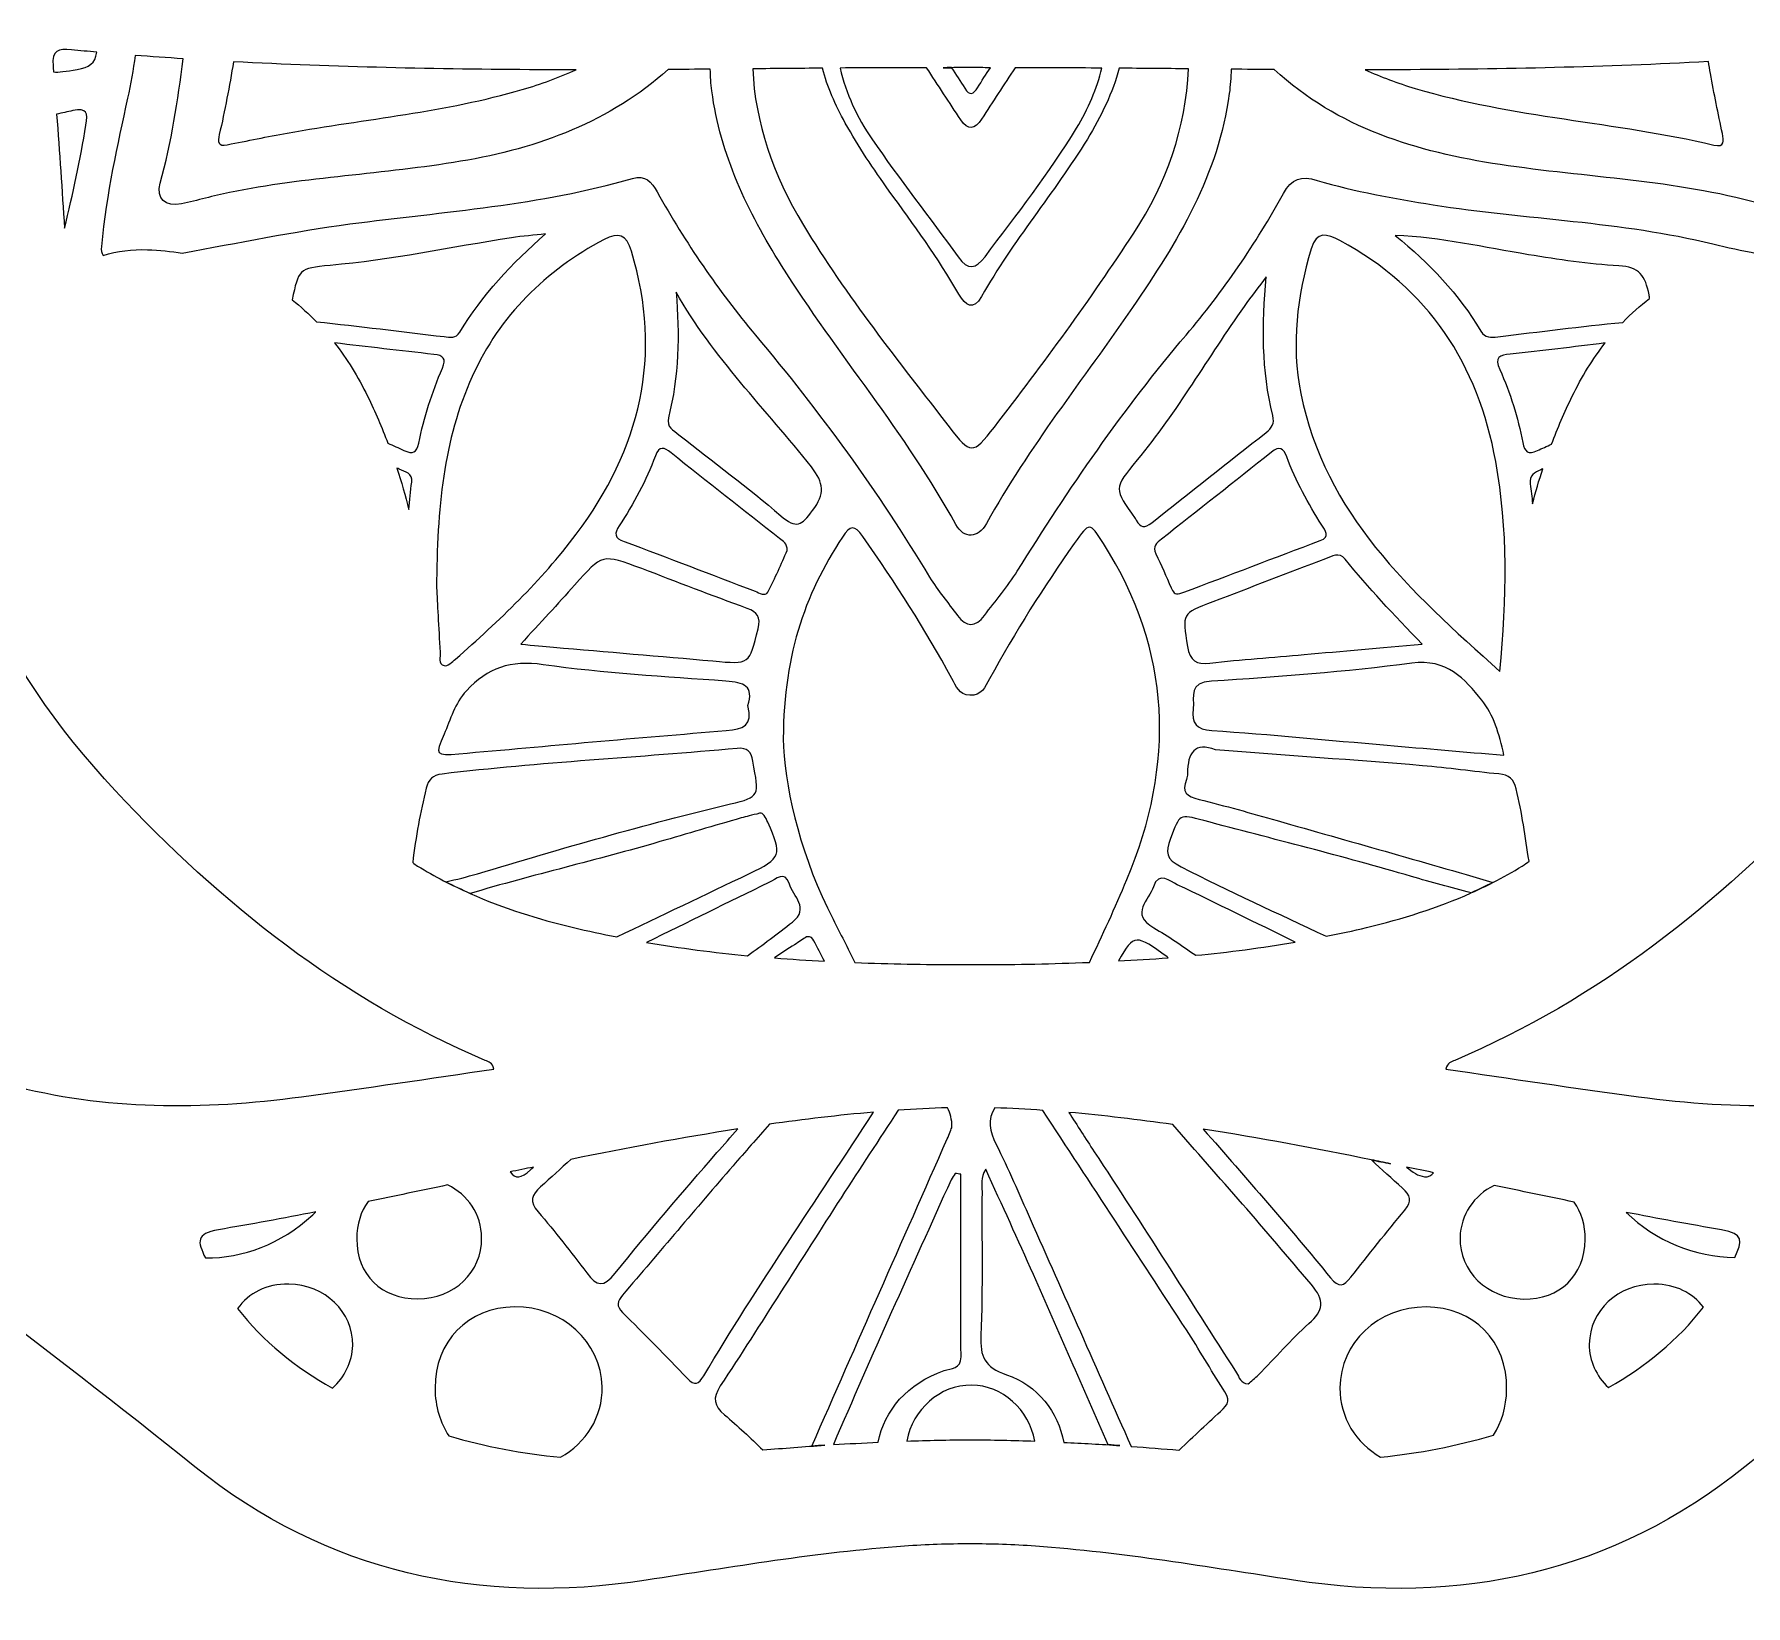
# Model space of a CAD drawing. Extents: x 86 to 1914, y -1775 to -226.
# Drawn here: x 807.1 to 1159.9, y -1775.2 to -1451.1 of the extents above; entities that cross this region are included whole.
import ezdxf

# ---------------------------------------------------------------- set-up
doc = ezdxf.new("R2010")
doc.units = 0
doc.header["$MEASUREMENT"] = 0
doc.layers.add('Layer 1', color=7, linetype='Continuous')

# ---------------------------------------------------------------- blocks, each defined once
blk = doc.blocks.new('block 3')
at = {"layer": 'Layer 1', "lineweight": 0}
for points, knots in [([(1909.17, -702.32), (1893.53, -708.4), (1878.2, -715.47), (1862.07, -720.2), (1823.68, -731.4), (1784.54, -739.2), (1744.98, -744.84), (1694.01, -752.11), (1642.77, -754.79), (1591.31, -753.43), (1567.38, -752.78), (1543.5, -751.06), (1519.7, -748.57), (1518.95, -748.5), (1518.23, -748.27), (1516.47, -747.89), (1521.31, -745.56), (1525.28, -743.84), (1529.07, -741.79), (1559.4, -725.46), (1587.96, -706.29), (1616.7, -687.4), (1637.98, -673.37), (1658.69, -658.5), (1678.04, -641.89), (1702.57, -620.8), (1726.08, -598.68), (1745.34, -572.43), (1771.85, -536.26), (1794.13, -497.98), (1805.01, -453.96), (1810.58, -431.4), (1812.48, -408.61), (1807.15, -385.71), (1799.99, -355.07), (1781.2, -333.42), (1754.39, -318.07), (1735.77, -307.39), (1715.33, -301.57), (1694.83, -296.02), (1639.25, -281.02), (1582.52, -273.01), (1525.26, -268.1), (1466.95, -263.11), (1408.48, -261.26), (1350.06, -258.65), (1310.62, -256.91), (1271.23, -254.46), (1231.92, -250.93), (1187.04, -246.9), (1142.64, -240.01), (1098.76, -229.77), (1097.38, -229.46), (1095.97, -229.28), (1094.55, -229.02), (1078.62, -226.14), (1069.68, -233.52), (1069.82, -249.66), (1069.91, -262.09), (1074.97, -273.1), (1080.67, -283.74), (1093.27, -307.24), (1112.11, -324.9), (1133.84, -339.73), (1161.19, -358.37), (1191.36, -371.14), (1222.31, -382.25), (1258.9, -395.4), (1296.14, -406.22), (1334.58, -412.44), (1357.87, -416.21), (1381.45, -418.28), (1404.53, -423.39), (1415.7, -425.87), (1426.68, -428.9), (1436.75, -434.56), (1456.38, -445.58), (1461.8, -464.49), (1451.07, -484.35), (1446.41, -492.94), (1439.97, -500.12), (1433.06, -506.94), (1394.64, -544.94), (1348.21, -569.06), (1297.15, -585.1), (1255.81, -598.08), (1213.48, -605.3), (1170.25, -608.18), (1144.02, -609.94), (1117.76, -611.25), (1091.51, -612.79), (1070.66, -614), (1049.77, -614.35), (1028.92, -615.67), (1019.27, -616.27), (1009.63, -616.49), (1000, -616.47), (990.37, -616.49), (980.73, -616.27), (971.08, -615.67), (950.23, -614.35), (929.34, -614), (908.49, -612.79), (882.24, -611.25), (855.98, -609.94), (829.75, -608.18), (786.52, -605.3), (744.19, -598.08), (702.85, -585.1), (651.79, -569.06), (605.36, -544.94), (566.94, -506.94), (560.03, -500.12), (553.59, -492.94), (548.93, -484.35), (538.2, -464.49), (543.62, -445.58), (563.25, -434.56), (573.32, -428.9), (584.3, -425.87), (595.47, -423.39), (618.55, -418.28), (642.13, -416.21), (665.42, -412.44), (703.86, -406.22), (741.1, -395.4), (777.69, -382.25), (808.64, -371.14), (838.81, -358.37), (866.15, -339.73), (887.89, -324.9), (906.73, -307.24), (919.33, -283.74), (925.03, -273.1), (930.09, -262.09), (930.18, -249.66), (930.32, -233.52), (921.38, -226.14), (905.45, -229.02), (904.03, -229.28), (902.62, -229.46), (901.24, -229.77), (857.36, -240.01), (812.96, -246.9), (768.08, -250.93), (728.77, -254.46), (689.38, -256.91), (649.94, -258.65), (591.52, -261.26), (533.05, -263.11), (474.74, -268.1), (417.48, -273.01), (360.75, -281.02), (305.17, -296.02), (284.67, -301.57), (264.23, -307.39), (245.61, -318.07), (218.8, -333.42), (200.01, -355.07), (192.85, -385.71), (187.52, -408.61), (189.42, -431.4), (194.99, -453.96), (205.87, -497.98), (228.15, -536.26), (254.66, -572.43), (273.92, -598.68), (297.43, -620.8), (321.96, -641.89), (341.31, -658.5), (362.02, -673.37), (383.3, -687.4), (412.04, -706.29), (440.6, -725.46), (470.93, -741.79), (474.72, -743.84), (478.69, -745.56), (483.53, -747.89), (481.77, -748.27), (481.05, -748.5), (480.3, -748.57), (456.5, -751.06), (432.62, -752.78), (408.69, -753.43), (357.23, -754.79), (305.99, -752.11), (255.02, -744.84), (215.46, -739.2), (176.32, -731.4), (137.93, -720.2), (121.79, -715.47), (106.47, -708.4), (90.83, -702.32), (87.69, -701.09), (86.4, -701.07), (86.48, -705.08), (86.69, -719.22), (87.8, -733.29), (91.12, -747.05), (99.71, -782.62), (115.58, -814.95), (136.23, -844.92), (168.79, -892.16), (210.55, -928.09), (264.67, -948.87), (273.9, -952.41), (282.4, -953.96), (291.34, -948.92), (292.97, -948.02), (294.91, -947.66), (296.69, -947), (374.62, -918.81), (451.55, -888.04), (528.24, -856.69), (532.23, -855.06), (533.25, -856.2), (534.44, -859.68), (539.3, -873.81), (542.84, -888.26), (545.3, -902.96), (551.58, -940.29), (550.69, -978.12), (552.97, -1015.72), (553.99, -1032.31), (554.86, -1048.99), (554.24, -1065.56), (553.75, -1078.11), (558.83, -1087.41), (565.88, -1096.91), (582.42, -1119.16), (599.1, -1141.37), (614.38, -1164.49), (643.83, -1209.07), (661.58, -1258.64), (673.71, -1310.35), (687.05, -1367.25), (691.77, -1425.16), (693.42, -1483.42), (694.18, -1510.5), (693.29, -1537.61), (694.51, -1564.72), (696.46, -1608.03), (712.64, -1644.19), (746.14, -1672.33), (776.75, -1698), (809.08, -1721.5), (840.23, -1746.5), (867.46, -1768.37), (898.86, -1775.17), (933.26, -1769.89), (950.95, -1767.19), (968.61, -1764.18), (986.51, -1762.87), (991.03, -1762.55), (995.52, -1762.4), (1000, -1762.4), (1004.48, -1762.4), (1008.97, -1762.55), (1013.49, -1762.87), (1031.39, -1764.18), (1049.05, -1767.19), (1066.74, -1769.89), (1101.14, -1775.17), (1132.54, -1768.37), (1159.77, -1746.5), (1190.92, -1721.5), (1223.25, -1698), (1253.86, -1672.33), (1287.36, -1644.19), (1303.53, -1608.03), (1305.49, -1564.72), (1306.71, -1537.61), (1305.82, -1510.5), (1306.58, -1483.42), (1308.23, -1425.16), (1312.95, -1367.25), (1326.29, -1310.35), (1338.42, -1258.64), (1356.17, -1209.07), (1385.62, -1164.49), (1400.9, -1141.37), (1417.58, -1119.16), (1434.12, -1096.91), (1441.17, -1087.41), (1446.25, -1078.11), (1445.76, -1065.56), (1445.14, -1048.99), (1446.01, -1032.31), (1447.03, -1015.72), (1449.31, -978.12), (1448.42, -940.29), (1454.7, -902.96), (1457.16, -888.26), (1460.7, -873.81), (1465.56, -859.68), (1466.75, -856.2), (1467.77, -855.06), (1471.76, -856.69), (1548.45, -888.04), (1625.38, -918.81), (1703.31, -947), (1705.09, -947.66), (1707.03, -948.02), (1708.66, -948.92), (1717.6, -953.96), (1726.1, -952.41), (1735.33, -948.87), (1789.45, -928.09), (1831.21, -892.16), (1863.77, -844.92), (1884.42, -814.95), (1900.29, -782.62), (1908.88, -747.05), (1912.2, -733.29), (1913.31, -719.22), (1913.52, -705.08), (1913.6, -701.07), (1912.31, -701.09), (1909.17, -702.32)], [0, 0, 0, 0, 1, 1, 1, 2, 2, 2, 3, 3, 3, 4, 4, 4, 5, 5, 5, 6, 6, 6, 7, 7, 7, 8, 8, 8, 9, 9, 9, 10, 10, 10, 11, 11, 11, 12, 12, 12, 13, 13, 13, 14, 14, 14, 15, 15, 15, 16, 16, 16, 17, 17, 17, 18, 18, 18, 19, 19, 19, 20, 20, 20, 21, 21, 21, 22, 22, 22, 23, 23, 23, 24, 24, 24, 25, 25, 25, 26, 26, 26, 27, 27, 27, 28, 28, 28, 29, 29, 29, 30, 30, 30, 31, 31, 31, 32, 32, 32, 33, 33, 33, 34, 34, 34, 35, 35, 35, 36, 36, 36, 37, 37, 37, 38, 38, 38, 39, 39, 39, 40, 40, 40, 41, 41, 41, 42, 42, 42, 43, 43, 43, 44, 44, 44, 45, 45, 45, 46, 46, 46, 47, 47, 47, 48, 48, 48, 49, 49, 49, 50, 50, 50, 51, 51, 51, 52, 52, 52, 53, 53, 53, 54, 54, 54, 55, 55, 55, 56, 56, 56, 57, 57, 57, 58, 58, 58, 59, 59, 59, 60, 60, 60, 61, 61, 61, 62, 62, 62, 63, 63, 63, 64, 64, 64, 65, 65, 65, 66, 66, 66, 67, 67, 67, 68, 68, 68, 69, 69, 69, 70, 70, 70, 71, 71, 71, 72, 72, 72, 73, 73, 73, 74, 74, 74, 75, 75, 75, 76, 76, 76, 77, 77, 77, 78, 78, 78, 79, 79, 79, 80, 80, 80, 81, 81, 81, 82, 82, 82, 83, 83, 83, 84, 84, 84, 85, 85, 85, 86, 86, 86, 87, 87, 87, 88, 88, 88, 89, 89, 89, 90, 90, 90, 91, 91, 91, 92, 92, 92, 93, 93, 93, 94, 94, 94, 95, 95, 95, 96, 96, 96, 97, 97, 97, 98, 98, 98, 99, 99, 99, 100, 100, 100, 101, 101, 101, 102, 102, 102, 103, 103, 103, 104, 104, 104, 105, 105, 105, 106, 106, 106, 106]), ([(815.97, -1458.34), (813.61, -1458.72), (812.09, -1458.97), (811.09, -1458.85), (811.05, -1458.43), (811.02, -1458.03), (810.98, -1457.61), (810.71, -1454.28), (812, -1454.06), (814.77, -1454.31), (816.51, -1454.48), (818.25, -1454.62), (819.99, -1454.77), (819.7, -1457.11), (818.43, -1457.94), (815.97, -1458.34)], [0, 0, 0, 0, 1, 1, 1, 2, 2, 2, 3, 3, 3, 4, 4, 4, 5, 5, 5, 5]), ([(1095.48, -1486.24), (1087.43, -1484.97), (1079.4, -1483.54), (1071.58, -1481.22), (1068.26, -1480.24), (1066.36, -1480.79), (1064.64, -1483.92), (1058.91, -1494.29), (1052.24, -1504.1), (1044.58, -1513.11), (1031.6, -1528.38), (1020.36, -1544.84), (1009.77, -1561.8), (1007.76, -1565.01), (1005.28, -1567.91), (1002.99, -1570.95), (1001.14, -1573.42), (999.27, -1573.38), (997.44, -1570.94), (995.5, -1568.32), (993.35, -1565.82), (991.68, -1563.05), (981.11, -1545.42), (969.01, -1528.89), (955.81, -1513.15), (948.13, -1503.98), (941.38, -1494.08), (935.53, -1483.61), (934.36, -1481.53), (933.06, -1480.02), (930.41, -1480.8), (911.37, -1486.37), (891.68, -1487.64), (872.16, -1490.21), (860.59, -1491.76), (849.11, -1494.11), (837.62, -1496.23), (835.31, -1495.87), (832.92, -1495.62), (830.45, -1495.51), (827.32, -1495.38), (824.24, -1495.82), (821.28, -1496.69), (820.97, -1496.2), (820.86, -1495.58), (820.97, -1494.87), (821.99, -1483.63), (824.25, -1473.97), (826.34, -1464.29), (826.97, -1461.35), (827.48, -1458.39), (827.93, -1455.44), (831.22, -1455.69), (834.5, -1455.93), (837.78, -1456.15), (836.73, -1464.76), (835.39, -1473.35), (833.08, -1481.78), (832.2, -1485.01), (834.1, -1486.72), (837.45, -1486.04), (840.77, -1485.37), (844.03, -1484.39), (847.37, -1483.72), (863.09, -1480.51), (879.19, -1479.95), (895, -1477.29), (911.19, -1474.57), (925.88, -1469.09), (937.76, -1458.36), (940.66, -1458.34), (943.56, -1458.3), (946.48, -1458.29), (946.51, -1459.77), (946.6, -1461.28), (946.8, -1462.75), (948.53, -1476), (954.18, -1487.66), (961.18, -1498.79), (972.62, -1516.96), (986.73, -1533.31), (997.12, -1552.19), (998.79, -1555.22), (1001.69, -1555.09), (1003.41, -1551.95), (1012.15, -1536.21), (1023.39, -1522.2), (1033.52, -1507.42), (1042.81, -1493.91), (1051.29, -1479.99), (1053.47, -1463.29), (1053.69, -1461.66), (1053.8, -1459.99), (1053.87, -1458.29), (1056.82, -1458.32), (1059.8, -1458.34), (1062.75, -1458.36), (1069.3, -1464.41), (1076.62, -1468.66), (1084.47, -1471.72), (1092.32, -1474.79), (1100.7, -1476.65), (1109.31, -1477.96), (1127.15, -1480.66), (1145.32, -1481.13), (1162.85, -1486.01), (1166.48, -1487.01), (1168.04, -1484.99), (1167.21, -1481.06), (1166.1, -1475.87), (1164.79, -1470.74), (1163.91, -1465.52), (1163.38, -1462.4), (1162.96, -1459.26), (1162.56, -1456.13), (1165.99, -1455.89), (1169.44, -1455.66), (1172.86, -1455.38), (1174.59, -1465.57), (1176.56, -1475.71), (1178.34, -1485.9), (1178.79, -1488.44), (1178.92, -1491.03), (1179.25, -1493.59), (1179.43, -1494.98), (1179.26, -1496), (1178.81, -1496.72), (1175.82, -1495.82), (1172.72, -1495.38), (1169.55, -1495.51), (1167.01, -1495.62), (1164.54, -1495.87), (1162.18, -1496.27), (1159.16, -1495.71), (1156.15, -1495.07), (1153.15, -1494.33), (1134.19, -1489.63), (1114.64, -1489.29), (1095.48, -1486.24)], [0, 0, 0, 0, 1, 1, 1, 2, 2, 2, 3, 3, 3, 4, 4, 4, 5, 5, 5, 6, 6, 6, 7, 7, 7, 8, 8, 8, 9, 9, 9, 10, 10, 10, 11, 11, 11, 12, 12, 12, 13, 13, 13, 14, 14, 14, 15, 15, 15, 16, 16, 16, 17, 17, 17, 18, 18, 18, 19, 19, 19, 20, 20, 20, 21, 21, 21, 22, 22, 22, 23, 23, 23, 24, 24, 24, 25, 25, 25, 26, 26, 26, 27, 27, 27, 28, 28, 28, 29, 29, 29, 30, 30, 30, 31, 31, 31, 32, 32, 32, 33, 33, 33, 34, 34, 34, 35, 35, 35, 36, 36, 36, 37, 37, 37, 38, 38, 38, 39, 39, 39, 40, 40, 40, 41, 41, 41, 42, 42, 42, 43, 43, 43, 44, 44, 44, 45, 45, 45, 46, 46, 46, 46]), ([(845.25, -1471.79), (846.41, -1466.81), (847.35, -1461.8), (848.19, -1456.76), (869.15, -1457.87), (890.16, -1458.29), (911.17, -1458.41), (913.73, -1458.43), (916.27, -1458.41), (918.83, -1458.41), (915.31, -1459.99), (911.59, -1461.35), (907.71, -1462.49), (891.87, -1467.13), (875.44, -1468.55), (859.28, -1471.47), (855.15, -1472.21), (851.02, -1473.06), (846.9, -1473.86), (844.92, -1474.33), (844.92, -1473.17), (845.25, -1471.79)], [0, 0, 0, 0, 1, 1, 1, 2, 2, 2, 3, 3, 3, 4, 4, 4, 5, 5, 5, 6, 6, 6, 7, 7, 7, 7]), ([(1088.82, -1458.41), (1109.98, -1458.29), (1131.13, -1457.87), (1152.23, -1456.73), (1152.38, -1457.56), (1152.5, -1458.38), (1152.65, -1459.19), (1153.39, -1463.33), (1154.28, -1467.44), (1155.13, -1471.58), (1155.42, -1473.03), (1155.69, -1474.48), (1153.37, -1473.93), (1133.01, -1469.15), (1111.91, -1468.26), (1091.8, -1462.26), (1088.17, -1461.17), (1084.73, -1459.9), (1081.46, -1458.41), (1083.93, -1458.41), (1086.36, -1458.43), (1088.82, -1458.41)], [0, 0, 0, 0, 1, 1, 1, 2, 2, 2, 3, 3, 3, 4, 4, 4, 5, 5, 5, 6, 6, 6, 7, 7, 7, 7]), ([(969.58, -1458.09), (970.61, -1461.89), (972.2, -1465.66), (974.31, -1469.4), (977.03, -1474.26), (980.11, -1478.9), (983.37, -1483.42), (988.38, -1490.34), (993.45, -1497.23), (997.7, -1504.68), (999.09, -1507.11), (1000.69, -1508.2), (1002.41, -1505.15), (1008.81, -1493.75), (1017.39, -1483.83), (1024.21, -1472.7), (1027.09, -1467.97), (1029.41, -1463.13), (1030.79, -1458.09), (1035.56, -1458.12), (1040.32, -1458.16), (1045.09, -1458.21), (1044.49, -1470.51), (1040.51, -1481.8), (1033.8, -1492.08), (1024.8, -1505.83), (1015.12, -1519.12), (1005.04, -1532.08), (1000.56, -1537.85), (1000.2, -1537.85), (995.7, -1532.03), (985.24, -1518.5), (974.54, -1505.08), (965.68, -1490.45), (959.35, -1480.01), (955.72, -1469.24), (955.22, -1458.21), (960, -1458.16), (964.77, -1458.12), (969.58, -1458.09)], [0, 0, 0, 0, 1, 1, 1, 2, 2, 2, 3, 3, 3, 4, 4, 4, 5, 5, 5, 6, 6, 6, 7, 7, 7, 8, 8, 8, 9, 9, 9, 10, 10, 10, 11, 11, 11, 12, 12, 12, 13, 13, 13, 13]), ([(991.08, -1457.98), (993.4, -1461.57), (995.74, -1465.16), (998.1, -1468.73), (999.6, -1471.01), (1001, -1470.76), (1002.41, -1468.57), (1004.68, -1465.03), (1007, -1461.51), (1009.32, -1457.98), (1015.28, -1458), (1021.25, -1458.01), (1027.21, -1458.07), (1026.16, -1462.29), (1024.39, -1466.43), (1021.98, -1470.42), (1016.35, -1479.72), (1009.63, -1488.27), (1003.12, -1496.96), (1001.18, -1499.55), (999.6, -1499.82), (997.57, -1497), (991.7, -1488.85), (985.46, -1480.97), (979.8, -1472.68), (976.74, -1468.2), (974.45, -1463.38), (973.22, -1458.05), (979.17, -1458), (985.13, -1458), (991.08, -1457.98)], [0, 0, 0, 0, 1, 1, 1, 2, 2, 2, 3, 3, 3, 4, 4, 4, 5, 5, 5, 6, 6, 6, 7, 7, 7, 8, 8, 8, 9, 9, 9, 10, 10, 10, 10]), ([(1000, -1457.96), (1001.41, -1457.96), (1002.83, -1457.98), (1004.22, -1457.98), (1003.34, -1459.34), (1002.43, -1460.72), (1001.56, -1462.11), (1000.74, -1463.43), (999.96, -1463.87), (998.95, -1462.22), (998.06, -1460.79), (997.12, -1459.39), (996.19, -1457.98), (996.19, -1457.98), (994.45, -1457.98), (994.45, -1457.98), (995.03, -1457.98), (995.61, -1457.96), (996.19, -1457.96), (996.19, -1457.96), (996.19, -1457.98), (996.19, -1457.98), (997.46, -1457.96), (998.73, -1457.96), (1000, -1457.96)], [0, 0, 0, 0, 1, 1, 1, 2, 2, 2, 3, 3, 3, 4, 4, 4, 5, 5, 5, 6, 6, 6, 7, 7, 7, 8, 8, 8, 8]), ([(817.76, -1469.8), (816.58, -1476.96), (815.06, -1484.05), (813.34, -1491.08), (812.85, -1483.25), (812.31, -1475.4), (811.72, -1467.57), (812.83, -1467.31), (813.96, -1467.06), (815.08, -1466.84), (817.98, -1466.26), (818.18, -1467.24), (817.76, -1469.8)], [0, 0, 0, 0, 1, 1, 1, 2, 2, 2, 3, 3, 3, 4, 4, 4, 4]), ([(801.77, -1667.67), (782.17, -1662.43), (765.25, -1653.09), (754.76, -1634.85), (747.14, -1621.63), (745.33, -1607.05), (745.71, -1592.13), (746.49, -1562.01), (755.99, -1534.29), (769.13, -1507.6), (772.45, -1500.86), (776.04, -1494.24), (779.51, -1487.57), (779.51, -1487.57), (780.59, -1487.86), (780.59, -1487.86), (781.39, -1496.8), (782.37, -1505.73), (782.95, -1514.69), (785.34, -1550.46), (799.41, -1580.93), (823.82, -1607.07), (845.72, -1630.55), (870.34, -1650.04), (900.06, -1662.7), (900.75, -1662.99), (901.6, -1663.13), (901.87, -1664.51), (888.64, -1666.41), (875.42, -1668.41), (862.18, -1670.2), (841.91, -1672.92), (821.7, -1672.98), (801.77, -1667.67)], [0, 0, 0, 0, 1, 1, 1, 2, 2, 2, 3, 3, 3, 4, 4, 4, 5, 5, 5, 6, 6, 6, 7, 7, 7, 8, 8, 8, 9, 9, 9, 10, 10, 10, 11, 11, 11, 11]), ([(1245.24, -1634.85), (1234.75, -1653.09), (1217.83, -1662.43), (1198.23, -1667.67), (1178.3, -1672.98), (1158.09, -1672.92), (1137.82, -1670.2), (1124.58, -1668.41), (1111.36, -1666.41), (1098.13, -1664.51), (1098.4, -1663.13), (1099.25, -1662.99), (1099.94, -1662.7), (1129.66, -1650.04), (1154.28, -1630.55), (1176.18, -1607.07), (1200.59, -1580.93), (1214.66, -1550.46), (1217.05, -1514.69), (1217.63, -1505.73), (1218.61, -1496.8), (1219.41, -1487.86), (1219.41, -1487.86), (1220.49, -1487.57), (1220.49, -1487.57), (1223.96, -1494.24), (1227.55, -1500.86), (1230.87, -1507.6), (1244.01, -1534.29), (1253.51, -1562.01), (1254.29, -1592.13), (1254.67, -1607.05), (1252.86, -1621.63), (1245.24, -1634.85)], [0, 0, 0, 0, 1, 1, 1, 2, 2, 2, 3, 3, 3, 4, 4, 4, 5, 5, 5, 6, 6, 6, 7, 7, 7, 8, 8, 8, 9, 9, 9, 10, 10, 10, 11, 11, 11, 11]), ([(894.84, -1512.53), (894.04, -1513.86), (892.83, -1513.59), (891.59, -1513.44), (882.84, -1512.39), (874.06, -1511.3), (865.28, -1510.38), (863.71, -1508.74), (862.04, -1507.24), (860.28, -1505.86), (861.59, -1499.66), (861.57, -1499.32), (868.08, -1498.75), (880.68, -1497.68), (892.99, -1494.97), (905.46, -1493.06), (907.8, -1492.7), (910.16, -1492.52), (912.52, -1492.25), (905.55, -1498.34), (899.5, -1504.81), (894.84, -1512.53)], [0, 0, 0, 0, 1, 1, 1, 2, 2, 2, 3, 3, 3, 4, 4, 4, 5, 5, 5, 6, 6, 6, 7, 7, 7, 7]), ([(918.83, -1554.2), (911.63, -1563.83), (902.94, -1572.02), (893.97, -1579.95), (893.28, -1580.54), (892.26, -1581.45), (891.63, -1581.29), (890.29, -1580.96), (890.85, -1579.47), (890.78, -1578.5), (890.45, -1573.35), (890.22, -1568.18), (890.05, -1565.26), (890.11, -1548.8), (891.45, -1534.8), (897.41, -1521.64), (903.12, -1509.02), (912.46, -1499.86), (924.59, -1493.41), (927.58, -1491.83), (929.16, -1492.39), (930.21, -1495.85), (936.79, -1517.38), (931.99, -1536.58), (918.83, -1554.2)], [0, 0, 0, 0, 1, 1, 1, 2, 2, 2, 3, 3, 3, 4, 4, 4, 5, 5, 5, 6, 6, 6, 7, 7, 7, 8, 8, 8, 8]), ([(1109.24, -1582.47), (1090.69, -1565.89), (1073.2, -1549.99), (1068.21, -1525.14), (1066.18, -1515.02), (1067.48, -1505.14), (1070.33, -1495.36), (1071.44, -1491.52), (1073.65, -1492.25), (1076.26, -1493.64), (1094.61, -1503.47), (1104.74, -1519.12), (1108.39, -1539.22), (1110.93, -1553.18), (1110.75, -1567.25), (1109.24, -1582.47)], [0, 0, 0, 0, 1, 1, 1, 2, 2, 2, 3, 3, 3, 4, 4, 4, 5, 5, 5, 5]), ([(1108.84, -1513.48), (1107.41, -1513.64), (1106.21, -1513.79), (1105.34, -1512.3), (1100.77, -1504.63), (1094.74, -1498.28), (1087.7, -1492.59), (1097.07, -1492.95), (1106.07, -1495.06), (1115.17, -1496.54), (1121.32, -1497.54), (1127.54, -1498.52), (1133.75, -1498.85), (1138.07, -1499.06), (1139.23, -1500.86), (1140.01, -1504.83), (1140.06, -1505.1), (1140.08, -1505.32), (1140.12, -1505.57), (1138.16, -1507.08), (1136.33, -1508.69), (1134.59, -1510.5), (1125.99, -1511.32), (1117.42, -1512.43), (1108.84, -1513.48)], [0, 0, 0, 0, 1, 1, 1, 2, 2, 2, 3, 3, 3, 4, 4, 4, 5, 5, 5, 6, 6, 6, 7, 7, 7, 8, 8, 8, 8]), ([(1062.44, -1529.74), (1062.86, -1531.39), (1062.21, -1532.28), (1061.08, -1533.19), (1053.2, -1539.37), (1045.29, -1545.55), (1037.48, -1551.82), (1036.03, -1552.99), (1035.14, -1552.88), (1034.3, -1551.3), (1034.25, -1551.17), (1034.16, -1551.06), (1034.09, -1550.95), (1029.68, -1544.84), (1029.59, -1544.75), (1034.47, -1538.88), (1042.72, -1528.92), (1049.06, -1517.68), (1056.55, -1507.2), (1058.02, -1505.15), (1059.58, -1503.16), (1061.1, -1501.13), (1060.14, -1510.98), (1060.14, -1520.4), (1062.44, -1529.74)], [0, 0, 0, 0, 1, 1, 1, 2, 2, 2, 3, 3, 3, 4, 4, 4, 5, 5, 5, 6, 6, 6, 7, 7, 7, 8, 8, 8, 8]), ([(939.41, -1504.25), (947.02, -1517.72), (957.95, -1528.42), (967.31, -1540.31), (969.94, -1543.67), (970.12, -1545.82), (967.58, -1549.3), (965.31, -1552.4), (964.21, -1553.15), (961, -1550.37), (954.24, -1544.54), (947.02, -1539.22), (940.02, -1533.66), (938.88, -1532.77), (937.37, -1532.12), (937.86, -1530.16), (939.99, -1521.65), (940.2, -1513.04), (939.41, -1504.25)], [0, 0, 0, 0, 1, 1, 1, 2, 2, 2, 3, 3, 3, 4, 4, 4, 5, 5, 5, 6, 6, 6, 6]), ([(883.29, -1536.9), (882.2, -1536.39), (881.11, -1535.91), (880.01, -1535.42), (878.77, -1532.19), (877.4, -1528.96), (875.84, -1525.75), (873.86, -1521.69), (871.58, -1518.03), (869.02, -1514.73), (875.69, -1515.53), (882.56, -1516.34), (889.47, -1517.1), (891.5, -1517.32), (892.1, -1517.99), (891.25, -1519.95), (889.11, -1524.94), (887.46, -1530.1), (886.37, -1535.42), (885.97, -1537.41), (885.16, -1537.75), (883.29, -1536.9)], [0, 0, 0, 0, 1, 1, 1, 2, 2, 2, 3, 3, 3, 4, 4, 4, 5, 5, 5, 6, 6, 6, 7, 7, 7, 7]), ([(1117, -1536.94), (1115.02, -1537.85), (1114.37, -1537.19), (1113.99, -1535.29), (1112.96, -1530.1), (1111.42, -1525.04), (1109.22, -1520.24), (1108.06, -1517.7), (1109.2, -1517.28), (1111.4, -1517.05), (1117.93, -1516.32), (1124.43, -1515.58), (1130.96, -1514.75), (1128.41, -1518.05), (1126.14, -1521.69), (1124.16, -1525.75), (1122.57, -1529.02), (1121.17, -1532.32), (1119.9, -1535.62), (1118.94, -1536.05), (1117.96, -1536.49), (1117, -1536.94)], [0, 0, 0, 0, 1, 1, 1, 2, 2, 2, 3, 3, 3, 4, 4, 4, 5, 5, 5, 6, 6, 6, 7, 7, 7, 7]), ([(938.41, -1537.43), (945.82, -1543.34), (953.29, -1549.2), (960.75, -1555.07), (961.47, -1555.63), (962.38, -1556.1), (962.34, -1557.54), (961.09, -1560.26), (959.88, -1563.27), (958.33, -1566.11), (957.79, -1567.11), (956.56, -1566.26), (955.74, -1565.95), (946.73, -1562.54), (937.76, -1559.04), (928.74, -1555.7), (926.7, -1554.96), (926.64, -1554.07), (927.69, -1552.46), (930.68, -1547.93), (933.24, -1543.14), (935.16, -1538.04), (935.96, -1535.91), (936.92, -1536.23), (938.41, -1537.43)], [0, 0, 0, 0, 1, 1, 1, 2, 2, 2, 3, 3, 3, 4, 4, 4, 5, 5, 5, 6, 6, 6, 7, 7, 7, 8, 8, 8, 8]), ([(1072.54, -1552.33), (1073.23, -1553.44), (1074.39, -1554.67), (1072.2, -1555.51), (1062.82, -1559.06), (1053.45, -1562.61), (1044.08, -1566.15), (1043.82, -1566.26), (1043.55, -1566.31), (1043.3, -1566.4), (1042.21, -1566.76), (1041.85, -1566.02), (1041.5, -1565.26), (1040.45, -1562.9), (1039.45, -1560.53), (1038.33, -1558.23), (1037.59, -1556.68), (1038.51, -1555.98), (1039.49, -1555.2), (1047.05, -1549.23), (1054.61, -1543.3), (1062.14, -1537.3), (1063.82, -1535.94), (1064.62, -1536.39), (1065.31, -1538.26), (1067.16, -1543.23), (1069.75, -1547.84), (1072.54, -1552.33)], [0, 0, 0, 0, 1, 1, 1, 2, 2, 2, 3, 3, 3, 4, 4, 4, 5, 5, 5, 6, 6, 6, 7, 7, 7, 8, 8, 8, 9, 9, 9, 9]), ([(884.92, -1543.45), (884.69, -1545.33), (884.49, -1547.22), (884.32, -1549.12), (883.62, -1546.26), (882.78, -1543.39), (881.84, -1540.55), (882.02, -1540.62), (882.18, -1540.71), (882.35, -1540.78), (883.54, -1541.31), (885.16, -1541.6), (884.92, -1543.45)], [0, 0, 0, 0, 1, 1, 1, 2, 2, 2, 3, 3, 3, 4, 4, 4, 4]), ([(1115.51, -1543.81), (1115.3, -1542.02), (1116.4, -1541.45), (1117.69, -1540.89), (1117.83, -1540.82), (1117.96, -1540.76), (1118.11, -1540.71), (1117.31, -1543.1), (1116.6, -1545.5), (1115.99, -1547.89), (1115.84, -1546.53), (1115.7, -1545.17), (1115.51, -1543.81)], [0, 0, 0, 0, 1, 1, 1, 2, 2, 2, 3, 3, 3, 4, 4, 4, 4]), ([(961.54, -1598.06), (961.29, -1579.75), (965.84, -1566.76), (973.73, -1554.78), (975.34, -1552.33), (976.21, -1552.21), (977.93, -1554.67), (984.53, -1564.14), (990.81, -1573.82), (996.3, -1583.97), (997.14, -1585.51), (997.75, -1587.27), (999.95, -1587.4), (1002.36, -1587.51), (1003.15, -1585.71), (1004.06, -1584.03), (1009.3, -1574.34), (1015.19, -1565.08), (1021.52, -1556.09), (1024.68, -1551.59), (1024.68, -1551.61), (1027.52, -1556.1), (1041.67, -1578.33), (1042.32, -1601.65), (1032.35, -1625.42), (1029.93, -1631.19), (1027.36, -1636.88), (1024.62, -1642.48), (1017.08, -1642.79), (1009.65, -1642.92), (1002.39, -1642.95), (1001.61, -1642.95), (1000.87, -1642.93), (1000.11, -1642.93), (1000.11, -1642.93), (999.89, -1642.93), (999.89, -1642.93), (999.13, -1642.93), (998.39, -1642.95), (997.61, -1642.95), (990.66, -1642.92), (983.54, -1642.79), (976.3, -1642.52), (974.8, -1639.54), (973.31, -1636.57), (971.79, -1633.6), (965.39, -1621.12), (962.16, -1608.07), (961.54, -1598.06)], [0, 0, 0, 0, 1, 1, 1, 2, 2, 2, 3, 3, 3, 4, 4, 4, 5, 5, 5, 6, 6, 6, 7, 7, 7, 8, 8, 8, 9, 9, 9, 10, 10, 10, 11, 11, 11, 12, 12, 12, 13, 13, 13, 14, 14, 14, 15, 15, 15, 16, 16, 16, 16]), ([(947.02, -1580.33), (936.07, -1579.33), (925.1, -1578.44), (914.15, -1577.5), (912.15, -1577.34), (910.18, -1577.12), (907.39, -1576.85), (911.45, -1572.4), (915.06, -1568.6), (918.5, -1564.68), (924.21, -1558.23), (924.17, -1558.19), (932.37, -1561.29), (939.6, -1564.03), (946.8, -1566.84), (954.07, -1569.48), (956.23, -1570.28), (956.92, -1571.21), (956.32, -1573.67), (954.54, -1581.05), (954.69, -1581.02), (947.02, -1580.33)], [0, 0, 0, 0, 1, 1, 1, 2, 2, 2, 3, 3, 3, 4, 4, 4, 5, 5, 5, 6, 6, 6, 7, 7, 7, 7]), ([(1044.86, -1577.35), (1043.77, -1570.52), (1043.59, -1570.57), (1050.1, -1568.11), (1057.84, -1565.17), (1065.54, -1562.2), (1073.29, -1559.29), (1074.61, -1558.79), (1076.08, -1557.74), (1077.37, -1559.33), (1082.1, -1565.21), (1087.25, -1570.72), (1093.25, -1576.83), (1084.46, -1577.61), (1076.68, -1578.31), (1068.92, -1579), (1062.43, -1579.58), (1055.93, -1580.04), (1049.46, -1580.76), (1046.65, -1581.07), (1045.36, -1580.4), (1044.86, -1577.35)], [0, 0, 0, 0, 1, 1, 1, 2, 2, 2, 3, 3, 3, 4, 4, 4, 5, 5, 5, 6, 6, 6, 7, 7, 7, 7]), ([(949.78, -1594.69), (931.39, -1596.14), (913.02, -1597.86), (894.64, -1599.46), (889.83, -1599.87), (889.73, -1599.76), (891.59, -1595.45), (892.93, -1592.38), (893.81, -1589.08), (896.2, -1586.47), (900.53, -1581.74), (905.35, -1580.13), (912.03, -1581.09), (924.5, -1582.87), (937.12, -1583.57), (949.7, -1584.48), (953.35, -1584.73), (955.56, -1585.53), (954.22, -1589.54), (955.29, -1593.67), (953.29, -1594.41), (949.78, -1594.69)], [0, 0, 0, 0, 1, 1, 1, 2, 2, 2, 3, 3, 3, 4, 4, 4, 5, 5, 5, 6, 6, 6, 7, 7, 7, 7]), ([(1046.02, -1590.17), (1046.27, -1587.54), (1045.02, -1584.77), (1049.81, -1584.48), (1063.6, -1583.64), (1077.42, -1582.59), (1091.13, -1580.78), (1098.33, -1579.82), (1102.02, -1584.03), (1105.54, -1588.43), (1107.9, -1591.37), (1109.17, -1595.34), (1110.07, -1599.76), (1101.84, -1599.06), (1093.92, -1598.37), (1086, -1597.7), (1073.96, -1596.66), (1061.95, -1595.48), (1049.9, -1594.67), (1046.6, -1594.45), (1045.73, -1593.18), (1046.02, -1590.17)], [0, 0, 0, 0, 1, 1, 1, 2, 2, 2, 3, 3, 3, 4, 4, 4, 5, 5, 5, 6, 6, 6, 7, 7, 7, 7]), ([(896.96, -1628.27), (893.26, -1626.63), (889.64, -1624.77), (886.14, -1622.61), (885.77, -1622.39), (885.45, -1622.16), (885.12, -1621.92), (885.79, -1616.52), (886.68, -1611.49), (887.91, -1606.56), (888.37, -1604.73), (889.2, -1603.88), (891.18, -1603.64), (911.41, -1601.25), (931.77, -1600.22), (952.04, -1598.37), (954.18, -1598.17), (954.87, -1598.98), (955.23, -1600.96), (956.63, -1608.25), (956.72, -1608.36), (950.61, -1609.81), (933.06, -1614.01), (915.73, -1619.02), (898.45, -1624.2), (896.33, -1624.86), (894.15, -1625.36), (891.99, -1625.87), (893.62, -1626.72), (895.29, -1627.52), (896.96, -1628.27), (909.92, -1624.44), (923.11, -1621.36), (936.07, -1617.59), (941.67, -1615.95), (947.26, -1614.31), (952.86, -1612.69), (953.89, -1612.38), (954.96, -1612.17), (956.65, -1611.73), (957.45, -1611.55), (957.84, -1612.56), (958.32, -1613.6), (961.38, -1620.32), (961.13, -1621.03), (954.45, -1624.2), (945.37, -1628.56), (936.29, -1632.89), (927.2, -1637.24), (924.23, -1636.66), (921.24, -1636.01), (918.26, -1635.3), (910.94, -1633.54), (903.8, -1631.31), (896.96, -1628.27)], [0, 0, 0, 0, 1, 1, 1, 2, 2, 2, 3, 3, 3, 4, 4, 4, 5, 5, 5, 6, 6, 6, 7, 7, 7, 8, 8, 8, 9, 9, 9, 10, 10, 10, 11, 11, 11, 12, 12, 12, 13, 13, 13, 14, 14, 14, 15, 15, 15, 16, 16, 16, 17, 17, 17, 18, 18, 18, 18]), ([(1063.33, -1613.25), (1057.98, -1611.73), (1052.64, -1610.19), (1047.23, -1608.88), (1044.75, -1608.29), (1043.57, -1607.34), (1044.64, -1604.75), (1044.78, -1604.37), (1044.86, -1603.95), (1044.86, -1603.53), (1044.86, -1599.29), (1046.36, -1596.97), (1050.66, -1598.66), (1065.11, -1599.76), (1079.2, -1600.78), (1093.27, -1601.92), (1098.53, -1602.36), (1103.77, -1603.15), (1109.02, -1603.63), (1111.13, -1603.81), (1112.14, -1604.68), (1112.63, -1606.71), (1113.81, -1611.62), (1114.5, -1616.63), (1115.26, -1621.61), (1114.84, -1621.96), (1114.39, -1622.28), (1113.86, -1622.61), (1111.89, -1623.82), (1109.88, -1624.95), (1107.83, -1625.98), (1106.38, -1626.74), (1104.93, -1627.43), (1103.46, -1628.08), (1104.93, -1627.41), (1106.39, -1626.72), (1107.83, -1625.98), (1093.01, -1621.68), (1078.18, -1617.46), (1063.33, -1613.25)], [0, 0, 0, 0, 1, 1, 1, 2, 2, 2, 3, 3, 3, 4, 4, 4, 5, 5, 5, 6, 6, 6, 7, 7, 7, 8, 8, 8, 9, 9, 9, 10, 10, 10, 11, 11, 11, 12, 12, 12, 13, 13, 13, 13]), ([(1081.74, -1635.3), (1078.98, -1635.97), (1076.22, -1636.55), (1073.45, -1637.11), (1063.46, -1632.36), (1053.36, -1627.89), (1043.53, -1622.77), (1040.41, -1621.14), (1040.23, -1619.83), (1041.36, -1616.93), (1043.28, -1611.89), (1043.08, -1611.86), (1048.21, -1613.24), (1062.5, -1617.06), (1076.86, -1620.58), (1091.04, -1624.77), (1095.1, -1625.96), (1099.21, -1627.03), (1103.31, -1628.16), (1096.39, -1631.26), (1089.15, -1633.52), (1081.74, -1635.3)], [0, 0, 0, 0, 1, 1, 1, 2, 2, 2, 3, 3, 3, 4, 4, 4, 5, 5, 5, 6, 6, 6, 7, 7, 7, 7]), ([(958.57, -1626.02), (959.97, -1625.33), (961.87, -1623.39), (962.78, -1626.33), (963.56, -1628.83), (967.06, -1631.33), (963.39, -1634.19), (960.37, -1636.57), (957.28, -1638.87), (954.16, -1641.1), (947.24, -1640.45), (940.28, -1639.56), (933.3, -1638.37), (941.73, -1634.25), (950.14, -1630.12), (958.57, -1626.02)], [0, 0, 0, 0, 1, 1, 1, 2, 2, 2, 3, 3, 3, 4, 4, 4, 5, 5, 5, 5]), ([(1037.93, -1635.37), (1032.82, -1632.47), (1036.97, -1629.61), (1037.82, -1626.89), (1038.89, -1623.48), (1041.39, -1625.84), (1042.75, -1626.49), (1050.91, -1630.3), (1058.94, -1634.34), (1067.03, -1638.31), (1060.18, -1639.49), (1053.34, -1640.38), (1046.54, -1641.03), (1043.73, -1639.04), (1040.9, -1637.06), (1037.93, -1635.37)], [0, 0, 0, 0, 1, 1, 1, 2, 2, 2, 3, 3, 3, 4, 4, 4, 5, 5, 5, 5]), ([(963.85, -1638.84), (964.75, -1638.27), (965.64, -1637.66), (966.29, -1637.22), (967.31, -1637.01), (967.56, -1637.57), (967.8, -1638.02), (968.54, -1639.43), (969.3, -1640.83), (970.03, -1642.25), (966.62, -1642.06), (963.16, -1641.83), (959.71, -1641.56), (961.07, -1640.63), (962.45, -1639.72), (963.85, -1638.84)], [0, 0, 0, 0, 1, 1, 1, 2, 2, 2, 3, 3, 3, 4, 4, 4, 5, 5, 5, 5]), ([(1040.69, -1641.37), (1040.76, -1641.43), (1040.83, -1641.48), (1040.9, -1641.54), (1037.44, -1641.81), (1034.01, -1642.01), (1030.61, -1642.19), (1033.8, -1636.44), (1034.3, -1636.75), (1040.69, -1641.37)], [0, 0, 0, 0, 1, 1, 1, 2, 2, 2, 3, 3, 3, 3]), ([(957.34, -1743.04), (957.34, -1743.04), (957.34, -1743.04), (957.32, -1743.04), (954.74, -1740.53), (952.15, -1738.11), (949.43, -1735.78), (947.18, -1733.86), (946.88, -1732.41), (948.54, -1729.84), (956.94, -1716.96), (965.12, -1703.95), (973.44, -1691.02), (977.32, -1684.98), (981.27, -1678.98), (985.21, -1672.98), (988.58, -1672.74), (991.99, -1672.56), (995.39, -1672.45), (995.94, -1673.61), (996.32, -1674.88), (996.3, -1676.42), (996.16, -1676.8), (995.78, -1677.87), (995.32, -1678.89), (986.02, -1699.99), (976.67, -1721.1), (967.42, -1742.24), (968.32, -1742.17), (969.21, -1742.11), (970.12, -1742.06), (965.86, -1742.33), (961.6, -1742.66), (957.34, -1743.04)], [0, 0, 0, 0, 1, 1, 1, 2, 2, 2, 3, 3, 3, 4, 4, 4, 5, 5, 5, 6, 6, 6, 7, 7, 7, 8, 8, 8, 9, 9, 9, 10, 10, 10, 11, 11, 11, 11]), ([(1052.22, -1734.57), (1049.19, -1737.34), (1046.2, -1740.15), (1043.12, -1743.07), (1043.12, -1743.07), (1043.1, -1743.07), (1043.1, -1743.07), (1039.8, -1742.8), (1036.52, -1742.53), (1033.23, -1742.29), (1026.18, -1726.39), (1019.31, -1710.87), (1012.42, -1695.39), (1010.14, -1690.24), (1007.94, -1685.04), (1005.4, -1680.01), (1004.06, -1677.35), (1003.57, -1674.9), (1005.11, -1672.47), (1008.45, -1672.58), (1011.75, -1672.78), (1015.03, -1673.01), (1024.91, -1688.08), (1034.79, -1703.17), (1044.62, -1718.27), (1047.23, -1722.29), (1049.64, -1726.45), (1052.2, -1730.51), (1053.07, -1731.9), (1053.83, -1733.08), (1052.22, -1734.57)], [0, 0, 0, 0, 1, 1, 1, 2, 2, 2, 3, 3, 3, 4, 4, 4, 5, 5, 5, 6, 6, 6, 7, 7, 7, 8, 8, 8, 9, 9, 9, 10, 10, 10, 10]), ([(941.71, -1728.24), (937.34, -1723.65), (932.86, -1719.14), (928.36, -1714.66), (927.08, -1713.37), (927.26, -1712.39), (928.38, -1711.09), (936.01, -1702.22), (943.5, -1693.25), (951.17, -1684.44), (953.66, -1681.55), (956.18, -1678.73), (958.68, -1675.86), (965.79, -1674.85), (972.91, -1673.99), (980.15, -1673.38), (968.38, -1691.42), (956.2, -1709.2), (945.13, -1727.73), (944.08, -1729.51), (943.29, -1729.87), (941.71, -1728.24)], [0, 0, 0, 0, 1, 1, 1, 2, 2, 2, 3, 3, 3, 4, 4, 4, 5, 5, 5, 6, 6, 6, 7, 7, 7, 7]), ([(1069.86, -1716.98), (1066.2, -1720.28), (1062.93, -1724.04), (1059.47, -1727.55), (1058.78, -1728.24), (1058, -1728.84), (1057.37, -1729.4), (1055.74, -1729.31), (1055.52, -1728.01), (1054.96, -1727.12), (1045.18, -1711.91), (1035.57, -1696.6), (1025.62, -1681.52), (1023.84, -1678.83), (1022.12, -1676.11), (1020.38, -1673.41), (1027.6, -1674.05), (1034.72, -1674.92), (1041.81, -1675.93), (1051.4, -1686.83), (1060.99, -1697.74), (1070.33, -1708.86), (1073.23, -1712.29), (1072.94, -1714.21), (1069.86, -1716.98)], [0, 0, 0, 0, 1, 1, 1, 2, 2, 2, 3, 3, 3, 4, 4, 4, 5, 5, 5, 6, 6, 6, 7, 7, 7, 8, 8, 8, 8]), ([(921, -1706.5), (917.79, -1702.22), (914.48, -1698), (910.99, -1693.94), (909.14, -1691.8), (909.56, -1690.47), (911.5, -1688.75), (913.6, -1686.9), (915.65, -1685), (917.72, -1683.11), (929.16, -1680.79), (940.62, -1678.62), (952.15, -1676.84), (950.72, -1678.47), (949.27, -1680.09), (947.85, -1681.72), (940.73, -1689.89), (933.68, -1698.13), (926.89, -1706.57), (924.47, -1709.62), (923.09, -1709.31), (921, -1706.5)], [0, 0, 0, 0, 1, 1, 1, 2, 2, 2, 3, 3, 3, 4, 4, 4, 5, 5, 5, 6, 6, 6, 7, 7, 7, 7]), ([(1074.34, -1707.52), (1065.83, -1697.11), (1057, -1686.98), (1048.1, -1676.88), (1059.72, -1678.69), (1071.24, -1680.86), (1082.75, -1683.2), (1084.07, -1683.48), (1085.38, -1683.75), (1086.7, -1684.02), (1085.4, -1683.75), (1084.07, -1683.48), (1082.77, -1683.22), (1084.89, -1685.18), (1086.99, -1687.12), (1089.15, -1689.02), (1090.84, -1690.53), (1091.2, -1691.73), (1089.66, -1693.57), (1085.87, -1698.13), (1082.19, -1702.77), (1078.53, -1707.43), (1077.09, -1709.26), (1076.06, -1709.62), (1074.34, -1707.52)], [0, 0, 0, 0, 1, 1, 1, 2, 2, 2, 3, 3, 3, 4, 4, 4, 5, 5, 5, 6, 6, 6, 7, 7, 7, 8, 8, 8, 8]), ([(910.03, -1684.69), (909.82, -1684.89), (909.62, -1685.07), (909.4, -1685.27), (907.46, -1687.07), (906.33, -1687.19), (905.19, -1685.69), (906.81, -1685.36), (908.42, -1685.04), (910.03, -1684.69)], [0, 0, 0, 0, 1, 1, 1, 2, 2, 2, 3, 3, 3, 3]), ([(981.11, -1741.44), (978.02, -1741.59), (974.94, -1741.73), (971.86, -1741.93), (979.69, -1723.62), (987.94, -1705.49), (996.12, -1687.32), (996.34, -1686.85), (996.7, -1686.45), (996.97, -1686.01), (997.37, -1686.07), (997.75, -1686.12), (998.13, -1686.18), (998.13, -1698.72), (998.11, -1711.27), (998.17, -1723.82), (998.17, -1726.39), (996.12, -1726.16), (994.67, -1726.66), (987.14, -1729.31), (982.3, -1734.9), (981.11, -1741.44)], [0, 0, 0, 0, 1, 1, 1, 2, 2, 2, 3, 3, 3, 4, 4, 4, 5, 5, 5, 6, 6, 6, 7, 7, 7, 7]), ([(1019.33, -1741.46), (1018.2, -1735.19), (1013.98, -1729.69), (1007.56, -1727.52), (1003.01, -1725.96), (1002.07, -1723.82), (1002.25, -1719.39), (1002.67, -1709.53), (1002.41, -1699.63), (1002.5, -1689.75), (1002.5, -1688.41), (1002.09, -1686.98), (1003.26, -1685.14), (1006.65, -1692.63), (1009.94, -1699.72), (1013.09, -1706.86), (1018.26, -1718.56), (1023.33, -1730.27), (1028.5, -1741.97), (1029.32, -1742), (1030.12, -1742.08), (1030.93, -1742.13), (1027.07, -1741.86), (1023.19, -1741.64), (1019.33, -1741.46)], [0, 0, 0, 0, 1, 1, 1, 2, 2, 2, 3, 3, 3, 4, 4, 4, 5, 5, 5, 6, 6, 6, 7, 7, 7, 8, 8, 8, 8]), ([(1095.59, -1685.85), (1095.12, -1686.43), (1094.52, -1686.78), (1093.72, -1686.68), (1092.45, -1686.56), (1091.2, -1685.74), (1090, -1684.69), (1091.85, -1685.09), (1093.72, -1685.47), (1095.59, -1685.85)], [0, 0, 0, 0, 1, 1, 1, 2, 2, 2, 3, 3, 3, 3]), ([(873.59, -1699.52), (873.59, -1696.48), (874.44, -1693.85), (875.93, -1691.8), (881.4, -1690.67), (886.86, -1689.55), (892.32, -1688.39), (896.52, -1690.38), (899.26, -1694.39), (899.34, -1699.32), (899.41, -1706.39), (893.71, -1711.83), (886.19, -1711.87), (878.72, -1711.92), (873.57, -1706.88), (873.59, -1699.52)], [0, 0, 0, 0, 1, 1, 1, 2, 2, 2, 3, 3, 3, 4, 4, 4, 5, 5, 5, 5]), ([(1114.12, -1711.91), (1106.68, -1711.8), (1100.88, -1706.18), (1101.05, -1699.21), (1101.14, -1694.5), (1103.93, -1690.55), (1108.06, -1688.48), (1113.56, -1689.62), (1119.05, -1690.78), (1124.56, -1691.91), (1126.05, -1694.01), (1126.9, -1696.68), (1126.85, -1699.61), (1126.7, -1707.1), (1121.62, -1712.01), (1114.12, -1711.91)], [0, 0, 0, 0, 1, 1, 1, 2, 2, 2, 3, 3, 3, 4, 4, 4, 5, 5, 5, 5]), ([(845.07, -1697.62), (851.78, -1696.49), (858.47, -1695.24), (865.14, -1693.94), (865.14, -1693.94), (865.14, -1693.96), (865.12, -1693.96), (864.92, -1694.15), (864.72, -1694.35), (864.51, -1694.55), (857.92, -1700.65), (850.09, -1703.46), (842.39, -1703.44), (840.73, -1700.07), (840.39, -1698.42), (845.07, -1697.62)], [0, 0, 0, 0, 1, 1, 1, 2, 2, 2, 3, 3, 3, 4, 4, 4, 5, 5, 5, 5]), ([(1157.67, -1703.31), (1149.42, -1703.2), (1141.39, -1699.94), (1135.28, -1694.03), (1141.82, -1695.3), (1148.37, -1696.53), (1154.93, -1697.62), (1159.55, -1698.4), (1159.28, -1700.01), (1157.67, -1703.31)], [0, 0, 0, 0, 1, 1, 1, 2, 2, 2, 3, 3, 3, 3]), ([(868.61, -1730.27), (860.92, -1726.05), (854.3, -1720.64), (849.02, -1713.86), (851.27, -1710.69), (855.02, -1708.77), (859.57, -1708.84), (867.01, -1708.93), (872.92, -1714.59), (872.75, -1721.46), (872.66, -1724.92), (871.09, -1728.04), (868.61, -1730.27)], [0, 0, 0, 0, 1, 1, 1, 2, 2, 2, 3, 3, 3, 4, 4, 4, 4]), ([(1131.63, -1730.15), (1129.15, -1727.84), (1127.63, -1724.67), (1127.68, -1721.21), (1127.77, -1714.28), (1133.63, -1708.84), (1140.97, -1708.84), (1140.97, -1708.84), (1141.12, -1708.84), (1141.12, -1708.84), (1145.49, -1708.88), (1149.02, -1710.65), (1151.21, -1713.59), (1145.94, -1720.41), (1139.32, -1725.85), (1131.63, -1730.15)], [0, 0, 0, 0, 1, 1, 1, 2, 2, 2, 3, 3, 3, 4, 4, 4, 5, 5, 5, 5]), ([(915.6, -1744.54), (907.8, -1743.78), (900.13, -1742.33), (892.59, -1740.14), (890.8, -1737.43), (889.74, -1734.1), (889.73, -1730.31), (889.69, -1720.63), (896.49, -1713.66), (906.13, -1713.52), (915.93, -1713.37), (923.99, -1720.75), (924.17, -1730.04), (924.3, -1736.22), (920.86, -1741.59), (915.6, -1744.54)], [0, 0, 0, 0, 1, 1, 1, 2, 2, 2, 3, 3, 3, 4, 4, 4, 5, 5, 5, 5]), ([(1107.92, -1739.97), (1100.3, -1742.22), (1092.54, -1743.73), (1084.67, -1744.51), (1079.58, -1741.59), (1076.26, -1736.36), (1076.28, -1730.24), (1076.31, -1720.9), (1084.15, -1713.54), (1094.06, -1713.54), (1103.86, -1713.54), (1110.8, -1720.64), (1110.65, -1730.53), (1110.6, -1734.15), (1109.62, -1737.36), (1107.92, -1739.97)], [0, 0, 0, 0, 1, 1, 1, 2, 2, 2, 3, 3, 3, 4, 4, 4, 5, 5, 5, 5]), ([(1000.11, -1740.93), (1000.11, -1740.93), (999.89, -1740.93), (999.89, -1740.93), (995.59, -1740.95), (991.28, -1741.06), (986.98, -1741.21), (988.23, -1734.64), (993.78, -1729.62), (1000.34, -1729.67), (1006.74, -1729.71), (1012.13, -1734.7), (1013.38, -1741.21), (1008.96, -1741.06), (1004.53, -1740.95), (1000.11, -1740.93)], [0, 0, 0, 0, 1, 1, 1, 2, 2, 2, 3, 3, 3, 4, 4, 4, 5, 5, 5, 5])]:
    blk.add_open_spline(points, degree=3, knots=knots, dxfattribs=at)
blk = doc.blocks.new('block 2')
at = {"layer": 'Layer 1'}
blk.add_blockref('block 3', (0, 0), dxfattribs=at)

msp = doc.modelspace()

# ---------------------------------------------------------------- block references
at = {"layer": 'Layer 1'}
msp.add_blockref('block 2', (0, 0), dxfattribs=at)

doc.saveas('drawing.dxf')
